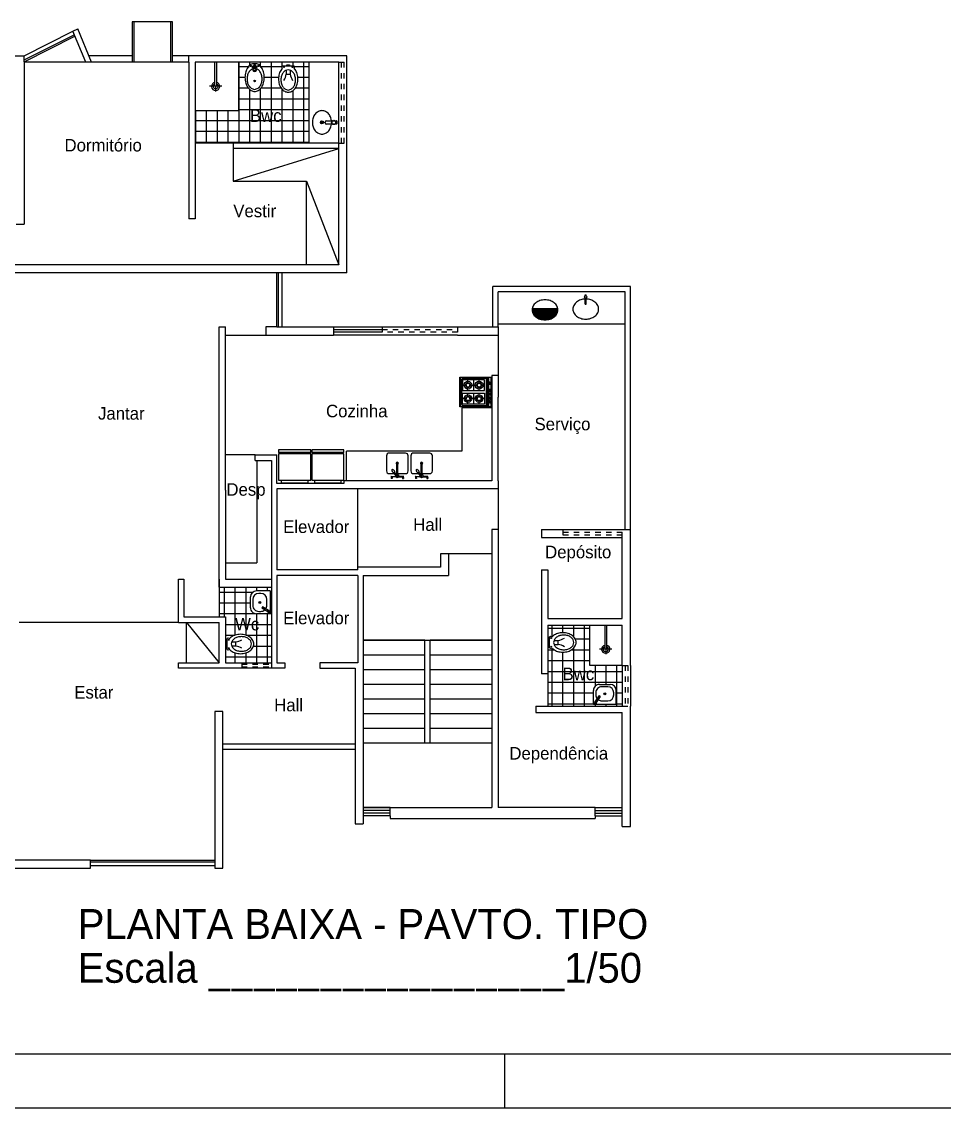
# Model space of a CAD drawing. Header units: millimetres. Extents: x 261 to 1016, y 850 to 1468.
# Drawn here: x 272.38 to 289.46, y 864.31 to 884.43 of the extents above; entities that cross this region are included whole.
import ezdxf

# ---------------------------------------------------------------- set-up
doc = ezdxf.new("R2010")
doc.units = ezdxf.units.MM
doc.linetypes.add('HIDDEN', pattern=[0.375, 0.25, -0.125])
for name, color, linetype in [('Alvenaria', 7, 'Continuous'), ('Esquadrias', 5, 'Continuous'), ('Paredebaix', 4, 'Continuous'), ('Piso', 1, 'Continuous'), ('Projeção', 8, 'HIDDEN'), ('Texto', 2, 'Continuous')]:
    doc.layers.add(name, color=color, linetype=linetype)
doc.styles.add('sandra', font='stylu.ttf', dxfattribs={"height": 0.1})
pattern_1 = [(0, (0, 0), (0, 0.2), []), (90, (0, 0), (-0.2, 1e-17), [])]

# ---------------------------------------------------------------- blocks, each defined once
blk = doc.blocks.new('cuba2')
for p, q in [((0, 0), (0, -0.257)), ((0, 0), (0.421, 0)), ((0.421, 0), (0.421, -0.257)), ((0.044, -0.176), (0.044, -0.214)), ((0.267, -0.065), (0.156, -0.065)), ((0.363, -0.032), (0.294, -0.143)), ((0.294, -0.143), (0.319, -0.158)), ((0.295, -0.141), (0.32, -0.157)), ((0.31, -0.117), (0.335, -0.133)), ((0.311, -0.115), (0.336, -0.131)), ((0.388, -0.048), (0.319, -0.158)), ((0.379, -0.214), (0.379, -0.176)), ((0.31, -0.368), (0.111, -0.368)), ((0.156, -0.325), (0.267, -0.325))]:
    blk.add_line(p, q)
for centre, radius in [((0.211, -0.195), 0.0179), ((0.211, -0.195), 0.0116), ((0.384, -0.028), 0.0103), ((0.384, -0.028), 0.00908)]:
    blk.add_circle(centre, radius)
for centre, radius, start, end in [((0.156, -0.176), 0.111, 90, 180), ((0.267, -0.176), 0.111, 55.504, 90), ((0.267, -0.176), 0.111, 0, 39.9361), ((0.384, -0.028), 0.0212, 160.1595, 199.8405), ((0.37, -0.007), 0.0147, 244.7598, 281.996), ((0.37, -0.048), 0.0147, 78.004, 115.2402), ((0.384, -0.028), 0.0212, 100.1595, 139.8405), ((0.359, -0.026), 0.0147, 18.004, 55.2402), ((0.359, -0.029), 0.0147, 304.7598, 341.996), ((0.384, -0.028), 0.0212, 220.1595, 259.8405), ((0.384, -0.028), 0.0171, 140.4376, 159.5624), ((0.384, -0.028), 0.0171, 200.4376, 219.5624), ((0.395, -0.006), 0.0147, 184.7598, 221.996), ((0.395, -0.05), 0.0147, 138.004, 175.2402), ((0.384, -0.028), 0.0171, 80.4376, 99.5624), ((0.384, -0.028), 0.0171, 260.4376, 279.5624), ((0.373, -0.006), 0.0147, 318.004, 355.2402), ((0.373, -0.05), 0.0147, 4.7598, 41.996), ((0.384, -0.028), 0.0212, 40.1595, 79.8405), ((0.384, -0.028), 0.0212, 280.1595, 319.8405), ((0.408, -0.026), 0.0147, 124.7598, 161.996), ((0.397, -0.007), 0.0147, 258.004, 295.2402), ((0.397, -0.048), 0.0147, 64.7598, 101.996), ((0.408, -0.029), 0.0147, 198.004, 235.2402), ((0.384, -0.028), 0.0171, 20.4376, 39.5624), ((0.384, -0.028), 0.0171, 320.4376, 339.5624), ((0.384, -0.028), 0.0212, 340.1595, 19.8405), ((0.111, -0.257), 0.111, 180, 270), ((0.156, -0.214), 0.111, 180, 270), ((0.267, -0.214), 0.111, 270, 0), ((0.31, -0.257), 0.111, 270, 0)]:
    blk.add_arc(centre, radius, start, end)
blk = doc.blocks.new('Chuv')
at = {"ltscale": 0.05}
for p, q in [((-0.11, 0.446), (0.116, 0.446)), ((-0.011, 0), (-0.011, 0.446)), ((0.003, 0.446), (0.003, 0.541)), ((0.016, 0.446), (0.016, 0))]:
    blk.add_line(p, q, dxfattribs=at)
for radius, start, end in [(0.076, 279.9358, 260.0642), (0.0459, 286.6015, 253.3985)]:
    blk.add_arc((0.003, 0.446), radius, start, end, dxfattribs=at)
blk = doc.blocks.new('twinsystem320pl')
for p, q in [((8.592, 7.314), (8.592, 6.823)), ((9.188, 7.314), (8.592, 7.314)), ((9.138, 7.364), (8.642, 7.364)), ((8.642, 7.364), (8.642, 7.314)), ((9.138, 7.314), (9.138, 7.364)), ((9.188, 6.823), (9.188, 7.314)), ((8.592, 6.823), (9.188, 6.823)), ((8.592, 6.803), (9.188, 6.803)), ((8.592, 6.803), (8.592, 6.753)), ((8.592, 6.753), (9.188, 6.753)), ((8.642, 6.823), (8.642, 6.803)), ((9.138, 6.803), (9.138, 6.823)), ((9.188, 6.753), (9.188, 6.803))]:
    blk.add_line(p, q)
blk = doc.blocks.new('FOGÃO4')
for p, q in [((0, 0), (0, 0.581)), ((0, 0.581), (0.55, 0.581)), ((0, 0.567), (0.55, 0.567)), ((0.02, 0.107), (0.02, 0.527)), ((0.04, 0.547), (0.51, 0.547)), ((0.05, 0.123), (0.05, 0.53)), ((0.05, 0.53), (0.25, 0.53)), ((0.05, 0.431), (0.127, 0.431)), ((0.15, 0.454), (0.15, 0.53)), ((0.15, 0.326), (0.15, 0.409)), ((0.172, 0.431), (0.25, 0.431)), ((0.25, 0.53), (0.25, 0.123)), ((0.3, 0.53), (0.3, 0.123)), ((0.5, 0.53), (0.3, 0.53)), ((0.3, 0.431), (0.378, 0.431)), ((0.4, 0.53), (0.4, 0.454)), ((0.4, 0.409), (0.4, 0.326)), ((0.423, 0.431), (0.5, 0.431)), ((0.5, 0.123), (0.5, 0.53)), ((0.53, 0.527), (0.53, 0.107)), ((0.55, 0.581), (0.55, 0)), ((0.25, 0.326), (0.05, 0.326)), ((0.05, 0.225), (0.127, 0.225)), ((0.15, 0.247), (0.15, 0.326)), ((0.15, 0.123), (0.15, 0.202)), ((0.172, 0.225), (0.25, 0.225)), ((0.5, 0.326), (0.3, 0.326)), ((0.3, 0.225), (0.378, 0.225)), ((0.4, 0.326), (0.4, 0.247)), ((0.4, 0.202), (0.4, 0.123)), ((0.423, 0.225), (0.5, 0.225)), ((0, 0.067), (0.55, 0.067)), ((0, 0.047), (0.55, 0.047)), ((0.04, 0.087), (0.51, 0.087)), ((0.25, 0.123), (0.05, 0.123)), ((0.073, 0.028), (0.073, 0.022)), ((0.11, 0.029), (0.11, 0.022)), ((0.143, 0.028), (0.143, 0.022)), ((0.18, 0.029), (0.18, 0.022)), ((0.218, 0.028), (0.218, 0.022)), ((0.255, 0.029), (0.255, 0.022)), ((0.288, 0.028), (0.288, 0.022)), ((0.3, 0.123), (0.5, 0.123)), ((0.325, 0.029), (0.325, 0.022)), ((0.419, 0.028), (0.419, 0.022)), ((0.456, 0.029), (0.456, 0.022)), ((0, 0), (0.55, 0))]:
    blk.add_line(p, q)
for centre, radius in [((0.15, 0.432), 0.0696), ((0.15, 0.431), 0.0459), ((0.15, 0.431), 0.0359), ((0.4, 0.432), 0.0716), ((0.4, 0.431), 0.0459), ((0.4, 0.431), 0.0359), ((0.15, 0.226), 0.0695), ((0.15, 0.225), 0.0459), ((0.15, 0.225), 0.0359), ((0.4, 0.225), 0.0734), ((0.4, 0.225), 0.0459), ((0.4, 0.225), 0.0359)]:
    blk.add_circle(centre, radius)
for centre, start, end in [((0.04, 0.527), 90, 180), ((0.51, 0.527), 0, 90), ((0.04, 0.107), 180, 270), ((0.51, 0.107), 270, 0)]:
    blk.add_arc(centre, 0.02, start, end)
for centre in [(0.092, 0.028), (0.162, 0.028), (0.236, 0.028), (0.306, 0.028), (0.437, 0.028)]:
    blk.add_ellipse(centre, major_axis=(0.0185, 0.0004), ratio=0.532709, start_param=6.247921, end_param=9.427873)
for centre in [(0.092, 0.022), (0.162, 0.022), (0.236, 0.022), (0.306, 0.022), (0.437, 0.022)]:
    blk.add_ellipse(centre, major_axis=(0.0185, 0.0004), ratio=0.532709)
blk = doc.blocks.new('Cubacoz')
for p, q in [((-0.433, -0.002), (-0.432, 0.002)), ((-0.415, 0.002), (-0.432, 0.002)), ((-0.414, -0.002), (-0.415, 0.002)), ((-0.223, -0.002), (-0.222, 0.002)), ((-0.222, 0.002), (-0.205, 0.002)), ((-0.204, -0.002), (-0.205, 0.002)), ((0.017, -0.002), (0.018, 0.002)), ((0.035, 0.002), (0.018, 0.002)), ((0.036, -0.002), (0.035, 0.002)), ((0.227, -0.002), (0.228, 0.002)), ((0.228, 0.002), (0.245, 0.002)), ((0.246, -0.002), (0.245, 0.002)), ((-0.518, -0.138), (-0.518, -0.419)), ((-0.328, -0.089), (-0.469, -0.089)), ((-0.414, -0.002), (-0.433, -0.002)), ((-0.432, -0.007), (-0.433, -0.002)), ((-0.43, -0.032), (-0.433, -0.032)), ((-0.433, -0.038), (-0.348, -0.043)), ((-0.415, -0.007), (-0.432, -0.007)), ((-0.431, -0.019), (-0.431, -0.007)), ((-0.416, -0.019), (-0.431, -0.019)), ((-0.429, -0.024), (-0.429, -0.019)), ((-0.419, -0.032), (-0.346, -0.032)), ((-0.418, -0.024), (-0.418, -0.019)), ((-0.346, -0.032), (-0.417, -0.032)), ((-0.416, -0.019), (-0.416, -0.007)), ((-0.415, -0.007), (-0.414, -0.002)), ((-0.331, -0.043), (-0.305, -0.043)), ((-0.328, -0.072), (-0.328, -0.258)), ((-0.318, -0.032), (-0.318, -0.056)), ((-0.308, -0.043), (-0.308, -0.044)), ((-0.308, -0.044), (-0.308, -0.044)), ((-0.308, -0.072), (-0.308, -0.258)), ((-0.288, -0.089), (-0.308, -0.089)), ((-0.303, -0.069), (-0.274, -0.108)), ((-0.292, -0.057), (-0.261, -0.098)), ((-0.291, -0.032), (-0.219, -0.032)), ((-0.204, -0.038), (-0.288, -0.043)), ((-0.261, -0.098), (-0.274, -0.108)), ((-0.274, -0.108), (-0.273, -0.126)), ((-0.244, -0.104), (-0.273, -0.126)), ((-0.168, -0.089), (-0.268, -0.089)), ((-0.261, -0.098), (-0.244, -0.104)), ((-0.215, -0.16), (-0.228, -0.17)), ((-0.223, -0.002), (-0.204, -0.002)), ((-0.222, -0.007), (-0.223, -0.002)), ((-0.222, -0.007), (-0.205, -0.007)), ((-0.22, -0.019), (-0.22, -0.007)), ((-0.22, -0.019), (-0.206, -0.019)), ((-0.219, -0.024), (-0.219, -0.019)), ((-0.208, -0.024), (-0.208, -0.019)), ((-0.207, -0.032), (-0.204, -0.032)), ((-0.206, -0.019), (-0.206, -0.007)), ((-0.205, -0.007), (-0.204, -0.002)), ((-0.118, -0.419), (-0.118, -0.138)), ((-0.068, -0.138), (-0.068, -0.419)), ((0.122, -0.089), (-0.019, -0.089)), ((0.036, -0.002), (0.017, -0.002)), ((0.018, -0.007), (0.017, -0.002)), ((0.02, -0.032), (0.017, -0.032)), ((0.017, -0.038), (0.102, -0.043)), ((0.035, -0.007), (0.018, -0.007)), ((0.019, -0.019), (0.019, -0.007)), ((0.034, -0.019), (0.019, -0.019)), ((0.021, -0.024), (0.021, -0.019)), ((0.031, -0.032), (0.104, -0.032)), ((0.032, -0.024), (0.032, -0.019)), ((0.104, -0.032), (0.033, -0.032)), ((0.034, -0.019), (0.034, -0.007)), ((0.035, -0.007), (0.036, -0.002)), ((0.119, -0.043), (0.145, -0.043)), ((0.122, -0.072), (0.122, -0.258)), ((0.132, -0.032), (0.132, -0.056)), ((0.142, -0.043), (0.142, -0.044)), ((0.142, -0.044), (0.142, -0.044)), ((0.142, -0.072), (0.142, -0.258)), ((0.162, -0.089), (0.142, -0.089)), ((0.147, -0.069), (0.176, -0.108)), ((0.158, -0.057), (0.189, -0.098)), ((0.159, -0.032), (0.231, -0.032)), ((0.246, -0.038), (0.162, -0.043)), ((0.189, -0.098), (0.176, -0.108)), ((0.176, -0.108), (0.177, -0.126)), ((0.206, -0.104), (0.177, -0.126)), ((0.282, -0.089), (0.182, -0.089)), ((0.189, -0.098), (0.206, -0.104)), ((0.235, -0.16), (0.222, -0.17)), ((0.227, -0.002), (0.246, -0.002)), ((0.228, -0.007), (0.227, -0.002)), ((0.228, -0.007), (0.245, -0.007)), ((0.23, -0.019), (0.23, -0.007)), ((0.23, -0.019), (0.244, -0.019)), ((0.231, -0.024), (0.231, -0.019)), ((0.242, -0.024), (0.242, -0.019)), ((0.243, -0.032), (0.246, -0.032)), ((0.244, -0.019), (0.244, -0.007)), ((0.245, -0.007), (0.246, -0.002)), ((0.332, -0.419), (0.332, -0.138)), ((-0.469, -0.469), (-0.168, -0.469)), ((-0.019, -0.469), (0.282, -0.469))]:
    blk.add_line(p, q)
for centre, radius in [((-0.318, -0.043), 0.03), ((-0.318, -0.043), 0.01), ((0.132, -0.043), 0.03), ((0.132, -0.043), 0.01)]:
    blk.add_circle(centre, radius)
for centre, radius, start, end in [((-0.469, -0.138), 0.0495, 90, 180), ((-0.433, -0.035), 0.00311, 90, 270), ((-0.429, -0.028), 0.00364, 256.098, 80.406), ((-0.418, -0.028), 0.00364, 99.594, 283.902), ((-0.167, -0.062), 0.124, 211.0354, 240.5209), ((-0.316, -0.177), 0.103, 9.6471, 45.43), ((-0.219, -0.028), 0.00364, 256.098, 80.406), ((-0.207, -0.028), 0.00364, 99.594, 283.902), ((-0.204, -0.035), 0.00311, 270, 90), ((-0.168, -0.138), 0.0495, 0, 90), ((-0.019, -0.138), 0.0495, 90, 180), ((0.017, -0.035), 0.00311, 90, 270), ((0.021, -0.028), 0.00364, 256.098, 80.406), ((0.032, -0.028), 0.00364, 99.594, 283.902), ((0.283, -0.062), 0.124, 211.0354, 240.5209), ((0.134, -0.177), 0.103, 9.6471, 45.43), ((0.231, -0.028), 0.00364, 256.098, 80.406), ((0.243, -0.028), 0.00364, 99.594, 283.902), ((0.246, -0.035), 0.00311, 270, 90), ((0.282, -0.138), 0.0495, 0, 90), ((-0.318, -0.28), 0.0206, 117.208, 62.792), ((-0.318, -0.28), 0.015, 113.6536, 66.3464), ((-0.318, -0.258), 0.01, 180, 0), ((0.132, -0.28), 0.0206, 117.208, 62.792), ((0.132, -0.28), 0.015, 113.6536, 66.3464), ((0.132, -0.258), 0.01, 180, 0), ((-0.469, -0.419), 0.0495, 180, 270), ((-0.168, -0.419), 0.0495, 270, 0), ((-0.019, -0.419), 0.0495, 180, 270), ((0.282, -0.419), 0.0495, 270, 0)]:
    blk.add_arc(centre, radius, start, end)
blk = doc.blocks.new('Bide1')
for points in [[(0.046, 0.046), (0.049, 0.046)], [(0.046, -0.046), (0.046, 0.046)], [(0.049, 0.046), (0.074, 0.037)], [(0.049, -0.046), (0.049, 0.046)], [(0.074, 0.037), (0.049, 0.037)], [(0.074, -0.037), (0.074, 0.037)], [(0.046, -0.046), (0.049, -0.046)], [(0.074, -0.037), (0.049, -0.037)], [(0.049, -0.046), (0.074, -0.037)]]:
    blk.add_lwpolyline(points)
for points in [[(0.512, 0.001, 0.136045), (0.494, 0.065, 0.10695), (0.436, 0.127, 0.081555), (0.355, 0.165, 0.069677), (0.252, 0.179, 0.069677), (0.149, 0.164, 0.081555), (0.069, 0.126, 0.002184), (0.068, 0.125, 0.136045)], [(0.07, -0.127, 0.000599), (0.07, -0.127, 0.081555), (0.151, -0.165, 0.069677), (0.253, -0.179, 0.069677), (0.356, -0.164, 0.081555), (0.436, -0.126, 0.10695), (0.494, -0.064, 0.136045), (0.512, 0.001, 0.136045)]]:
    blk.add_lwpolyline(points, format="xyb")
blk.add_lwpolyline([(0.087, -0.001), (0.101, -0.052, 0.10655), (0.144, -0.1, 0.083882), (0.204, -0.13, 0.072777), (0.281, -0.141, 0.072777), (0.357, -0.13, 0.083882), (0.417, -0.1, 0.10655), (0.46, -0.052), (0.474, -0.001), (0.46, 0.049, 0.10655), (0.417, 0.097, 0.083882), (0.357, 0.127, 0.072777), (0.281, 0.138, 0.072777), (0.204, 0.127, 0.083882), (0.144, 0.097, 0.10655), (0.101, 0.049)], format="xyb", close=True)
for centre, radius in [((0.027, 0), 0.0138), ((0.039, 0.076), 0.0138), ((0.076, -0.001), 0.0141), ((0.317, 0), 0.0138), ((0.039, -0.076), 0.0138)]:
    blk.add_circle(centre, radius)
for centre, radius, start, end in [((0.301, 0), 0.301, 164.9815, 195.0185), ((0.039, 0.07), 0.03, 99.6043, 164.9815), ((0.026, 0.147), 0.0479, 279.6043, 333.5295), ((0.056, 0), 0.00685, 185.49, 174.51), ((0.105, -0.001), 0.0215, 233.7629, 126.2371), ((0.105, -0.001), 0.0355, 256.8548, 103.1452), ((0.039, -0.07), 0.03, 195.0185, 260.3957), ((0.026, -0.147), 0.0479, 25.1297, 80.3957)]:
    blk.add_arc(centre, radius, start, end)
blk = doc.blocks.new('Cuba')
for p, q in [((-0.034, -0.194), (-0.034, -0.083)), ((-0.008, -0.057), (0.004, -0.057)), ((0.03, -0.083), (0.03, -0.194)), ((-0.034, -0.268), (-0.034, -0.244)), ((0.026, -0.273), (-0.029, -0.273)), ((0.03, -0.244), (0.03, -0.268))]:
    blk.add_line(p, q)
for points in [[(0, 0.178, 0.081879), (-0.085, 0.164, 0.089991), (-0.154, 0.126, 0.104481), (-0.201, 0.066, 0.117689), (-0.217, 0, 0.117689), (-0.201, -0.066, 0.104481), (-0.154, -0.126, 0.089991), (-0.085, -0.164, 0.049962), (-0.034, -0.176, 0.081879)], [(0.03, -0.176, 0.053364), (0.085, -0.164, 0.089991), (0.154, -0.126, 0.104481), (0.201, -0.066, 0.117689), (0.217, 0, 0.117689), (0.201, 0.066, 0.104481), (0.154, 0.126, 0.089991), (0.085, 0.164, 0.081879), (0, 0.178, 0.081879)]]:
    blk.add_lwpolyline(points, format="xyb")
for centre, radius in [((0, 0), 0.0271), ((0, 0), 0.0171), ((-0.002, -0.219), 0.0405), ((-0.002, -0.219), 0.032)]:
    blk.add_circle(centre, radius)
for centre, radius, start, end in [((-0.008, -0.083), 0.0257, 90, 180), ((0.004, -0.083), 0.0257, 0, 90), ((-0.029, -0.268), 0.00428, 180, 270), ((0.026, -0.268), 0.00428, 270, 360)]:
    blk.add_arc(centre, radius, start, end)

msp = doc.modelspace()

# ---------------------------------------------------------------- hatches: boundary and pattern name
at = {"layer": 'Piso'}
h = msp.add_hatch(dxfattribs=at)
h.set_pattern_fill('_USER,_O', color=256, scale=0.2, double=1, pattern_type=0)
h.set_pattern_definition(pattern_1)
h.paths.add_polyline_path([(277.7, 883.677), (276.39, 883.677), (276.39, 882.777), (275.59, 882.777), (275.59, 882.177), (276.29, 882.177), (277.7, 882.177)])
h.paths.add_polyline_path([(277.312, 883.122, -0.129052), (277.246, 883.139, -0.106347), (277.184, 883.194, -0.084756), (277.146, 883.27, -0.073988), (277.132, 883.367, -0.073988), (277.146, 883.464, -0.084756), (277.184, 883.54, -0.035259), (277.202, 883.561, 0.085706), (277.2, 883.596, -0.167003), (277.21, 883.612), (277.287, 883.612), (277.287, 883.624), (277.285, 883.624), (277.285, 883.626), (277.312, 883.626), (277.338, 883.626), (277.338, 883.624), (277.336, 883.624), (277.336, 883.612), (277.413, 883.612, -0.167003), (277.423, 883.596, 0.085706), (277.421, 883.561, -0.035259), (277.439, 883.54, -0.084756), (277.477, 883.464, -0.073988), (277.492, 883.367, -0.073988), (277.477, 883.27, -0.084756), (277.439, 883.194, -0.106347), (277.377, 883.139, -0.129052)], flags=16)
h.paths.add_polyline_path([(277.361, 883.176), (277.312, 883.163), (277.262, 883.176, -0.106525), (277.216, 883.218, -0.083995), (277.187, 883.277, -0.072933), (277.176, 883.351, -0.072933), (277.187, 883.425, -0.083995), (277.216, 883.484, -0.106525), (277.262, 883.525), (277.312, 883.538), (277.361, 883.525, -0.106525), (277.408, 883.484, -0.083995), (277.437, 883.425, -0.072933), (277.448, 883.351, -0.072933), (277.437, 883.277, -0.083995), (277.408, 883.218, -0.106525)], flags=0)
h.paths.add_polyline_path([(277.382, 883.586, -1), (277.398, 883.586, -1)], flags=0)
h.paths.add_polyline_path([(276.815, 883.579, -0.239734), (276.789, 883.614, 0.29326), (276.768, 883.638, 0.131817), (276.612, 883.638, 0.29326), (276.59, 883.614, -0.245929), (276.563, 883.578, 0.000599), (276.563, 883.578, 0.081555), (276.525, 883.497, 0.069677), (276.511, 883.394, 0.069677), (276.526, 883.292, 0.081555), (276.564, 883.212, 0.10695), (276.626, 883.154, 0.136045), (276.691, 883.136, 0.136045), (276.755, 883.154, 0.10695), (276.817, 883.212, 0.081555), (276.854, 883.293, 0.069677), (276.868, 883.396, 0.069677), (276.854, 883.499, 0.081555)], flags=16)
h.paths.add_polyline_path([(277.225, 883.586, -1), (277.241, 883.586, -1)], flags=0)
h.paths.add_polyline_path([(276.787, 883.231, -0.10655), (276.739, 883.188), (276.688, 883.174), (276.637, 883.188, -0.10655), (276.59, 883.231, -0.083882), (276.56, 883.291, -0.072777), (276.549, 883.367, -0.072777), (276.56, 883.444, -0.083882), (276.59, 883.504, -0.10655), (276.637, 883.547), (276.682, 883.559, -0.336843), (276.674, 883.574), (276.653, 883.574), (276.643, 883.599), (276.643, 883.602), (276.736, 883.602), (276.736, 883.599), (276.727, 883.574), (276.702, 883.574, -0.336843), (276.694, 883.559), (276.739, 883.547, -0.10655), (276.787, 883.504, -0.083882), (276.817, 883.444, -0.072777), (276.828, 883.367, -0.072777), (276.817, 883.291, -0.083882)], flags=0)
h.paths.add_polyline_path([(276.676, 883.331, -1), (276.703, 883.331, -1)], flags=0)
h.paths.add_polyline_path([(276.752, 883.609, -1), (276.779, 883.609, -1)], flags=0)
h.paths.add_polyline_path([(276.691, 883.599), (276.689, 883.599, 20.856773)], flags=0)
h.paths.add_polyline_path([(276.676, 883.621, -1), (276.704, 883.621, -1)], flags=0)
h.paths.add_polyline_path([(276.6, 883.609, -1), (276.627, 883.609, -1)], flags=0)
h.paths.add_polyline_path([(276.543, 882.509), (277.294, 882.509), (277.294, 882.86), (276.543, 882.86)], flags=24)
h = msp.add_hatch(dxfattribs=at)
h.set_pattern_fill('_USER,_O', color=256, scale=0.2, double=1, pattern_type=0)
h.set_pattern_definition([(0, (-69.06957, 57.46856), (0, 0.2), []), (90, (-69.06957, 57.46856), (-0.2, 1e-17), [])])
h.paths.add_polyline_path([(277, 873.957), (276.03, 873.957), (276.03, 873.407), (276.15, 873.407), (276.15, 872.557), (276.45, 872.557), (277, 872.557)])
h.paths.add_polyline_path([(276.724, 873.467, -0.414214), (276.612, 873.578), (276.612, 873.777, -0.414214), (276.724, 873.888), (276.98, 873.888), (276.98, 873.467)], flags=16)
h.paths.add_polyline_path([(276.945, 873.484, 0.069298), (276.947, 873.488, -0.083642), (276.942, 873.491, 0.069298), (276.939, 873.488, -0.164614), (276.932, 873.5), (276.875, 873.535, -0.176039), (276.804, 873.509), (276.767, 873.509, -0.414214), (276.655, 873.621), (276.655, 873.732, -0.414214), (276.767, 873.844), (276.804, 873.844, -0.414214), (276.915, 873.732), (276.915, 873.621, -0.151664), (276.896, 873.558), (276.948, 873.525, -0.145264), (276.96, 873.524, 0.069298), (276.959, 873.52, -0.083642), (276.964, 873.517, 0.069298), (276.966, 873.52, -0.174892), (276.974, 873.508, 0.069298), (276.97, 873.507, -0.083642), (276.97, 873.501, 0.069298), (276.974, 873.501, -0.174892), (276.966, 873.488, 0.069298), (276.964, 873.491, -0.083642), (276.959, 873.488, 0.069298), (276.96, 873.484, -0.174892)], flags=0)
h.paths.add_polyline_path([(276.942, 873.504, -1), (276.963, 873.504, -1)], flags=0)
h.paths.add_polyline_path([(276.656, 872.973, -0.129052), (276.673, 872.907, -0.129052), (276.656, 872.841, -0.106347), (276.601, 872.779, -0.084756), (276.525, 872.741, -0.073988), (276.428, 872.727, -0.073988), (276.331, 872.741, -0.084756), (276.255, 872.779, -0.035259), (276.234, 872.797, 0.085706), (276.199, 872.796, -0.167003), (276.183, 872.805), (276.183, 872.882), (276.171, 872.882), (276.171, 872.88), (276.169, 872.88), (276.169, 872.907), (276.169, 872.934), (276.171, 872.934), (276.171, 872.932), (276.183, 872.932), (276.183, 873.009, -0.167003), (276.199, 873.018, 0.085706), (276.234, 873.016, -0.035259), (276.255, 873.034, -0.084756), (276.331, 873.072, -0.073988), (276.428, 873.087, -0.073988), (276.525, 873.072, -0.084756), (276.601, 873.034, -0.106347)], flags=16)
h.paths.add_polyline_path([(276.619, 872.957), (276.632, 872.907), (276.619, 872.858, -0.106525), (276.577, 872.811, -0.083995), (276.518, 872.782, -0.072933), (276.444, 872.771, -0.072933), (276.37, 872.782, -0.083995), (276.312, 872.811, -0.106525), (276.27, 872.858), (276.257, 872.907), (276.27, 872.957, -0.106525), (276.312, 873.003, -0.083995), (276.37, 873.032, -0.072933), (276.444, 873.043, -0.072933), (276.518, 873.032, -0.083995), (276.577, 873.003, -0.106525)], flags=0)
h.paths.add_polyline_path([(276.201, 872.985, -1), (276.217, 872.985, -1)], flags=0)
h.paths.add_polyline_path([(276.217, 872.828, -1), (276.201, 872.828, -1)], flags=0)
h.paths.add_polyline_path([(276.267, 873.093), (276.849, 873.093), (276.849, 873.45), (276.267, 873.45)], flags=24)
h = msp.add_hatch(dxfattribs=at)
h.set_pattern_fill('_USER,_O', color=256, scale=0.2, double=1, pattern_type=0)
h.set_pattern_definition(pattern_1)
h.paths.add_polyline_path([(282.9, 872.507), (282.9, 873.257), (282.12, 873.257), (282.12, 872.357), (282.12, 871.757), (283.5, 871.757), (283.5, 872.507)])
h.paths.add_polyline_path([(283.077, 872.157), (283.275, 872.157, -0.414214), (283.387, 872.046), (283.387, 871.789), (282.966, 871.789), (282.966, 872.046, -0.414214)], flags=16)
h.paths.add_polyline_path([(283.12, 872.114), (283.231, 872.114, -0.414214), (283.343, 872.003), (283.343, 871.966, -0.414214), (283.231, 871.854), (283.12, 871.854, -0.151664), (283.057, 871.874), (283.024, 871.822, -0.145264), (283.023, 871.81, 0.069298), (283.019, 871.811, -0.083642), (283.016, 871.806, 0.069298), (283.019, 871.803, -0.174892), (283.007, 871.796, 0.069298), (283.006, 871.8, -0.083642), (283, 871.8, 0.069298), (282.999, 871.796, -0.174892), (282.987, 871.803, 0.069298), (282.99, 871.806, -0.083642), (282.987, 871.811, 0.069298), (282.983, 871.81, -0.174892), (282.983, 871.824, 0.069298), (282.987, 871.823, -0.083642), (282.99, 871.828, 0.069298), (282.987, 871.831, -0.164614), (282.999, 871.838), (283.034, 871.894, -0.176039), (283.008, 871.966), (283.008, 872.003, -0.414214)], flags=0)
h.paths.add_polyline_path([(282.495, 872.77, -0.073988), (282.399, 872.756, -0.073988), (282.302, 872.77, -0.084756), (282.225, 872.808, -0.035259), (282.205, 872.826, 0.085706), (282.17, 872.825, -0.167003), (282.154, 872.834), (282.154, 872.911), (282.142, 872.911), (282.142, 872.909), (282.14, 872.909), (282.14, 872.936), (282.14, 872.963), (282.142, 872.963), (282.142, 872.96), (282.154, 872.96), (282.154, 873.038, -0.167003), (282.17, 873.047, 0.085706), (282.205, 873.045, -0.035259), (282.225, 873.063, -0.084756), (282.302, 873.101, -0.073988), (282.399, 873.116, -0.073988), (282.495, 873.101, -0.084756), (282.572, 873.063, -0.106347), (282.626, 873.002, -0.129052), (282.644, 872.936, -0.129052), (282.626, 872.87, -0.106347), (282.572, 872.808, -0.084756)], flags=16)
h.paths.add_polyline_path([(282.548, 872.84, -0.083995), (282.489, 872.811, -0.072933), (282.415, 872.8, -0.072933), (282.341, 872.811, -0.083995), (282.282, 872.84, -0.106525), (282.241, 872.887), (282.227, 872.936), (282.241, 872.986, -0.106525), (282.282, 873.032, -0.083995), (282.341, 873.061, -0.072933), (282.415, 873.072, -0.072933), (282.489, 873.061, -0.083995), (282.548, 873.032, -0.106525), (282.589, 872.986), (282.603, 872.936), (282.589, 872.887, -0.106525)], flags=0)
h.paths.add_polyline_path([(283.194, 871.984, -1), (283.158, 871.984, -1)], flags=0)
h.paths.add_polyline_path([(283.188, 871.984, -1), (283.165, 871.984, -1)], flags=0)
h.paths.add_polyline_path([(283.019, 871.823, 0.083642), (283.016, 871.828, 0.094024), (283.014, 871.823, 0.094024)], flags=0)
h.paths.add_polyline_path([(283, 871.834, -0.083642), (283.006, 871.834, -0.094024), (283.003, 871.829, -0.094024)], flags=0)
h.paths.add_polyline_path([(283.013, 871.817, -1), (282.993, 871.817, -1)], flags=0)
h.paths.add_polyline_path([(282.171, 872.857, -1), (282.188, 872.857, -1)], flags=0)
h.paths.add_polyline_path([(282.171, 873.014, -1), (282.188, 873.014, -1)], flags=0)
h.paths.add_polyline_path([(282.335, 872.173), (283.086, 872.173), (283.086, 872.524), (282.335, 872.524)], flags=24)

# ---------------------------------------------------------------- linework, layer by layer
at = {"layer": 'Alvenaria'}
for p, q in [((275.17, 884.427), (274.42, 884.427)), ((274.42, 884.427), (274.42, 883.677)), ((274.45, 884.427), (274.45, 883.677)), ((275.14, 883.677), (275.14, 884.427)), ((275.17, 883.677), (275.17, 884.427)), ((271.22, 883.797), (272.42, 883.797)), ((272.42, 883.685), (272.42, 883.797)), ((272.42, 883.685), (272.42, 880.677)), ((274.42, 883.797), (273.62, 883.797)), ((274.42, 883.677), (273.67, 883.677)), ((275.17, 883.677), (274.42, 883.677)), ((278.4, 883.797), (275.17, 883.797)), ((275.47, 883.677), (275.17, 883.677)), ((275.47, 883.677), (275.47, 883.797)), ((275.47, 883.677), (275.47, 880.777)), ((278.25, 883.677), (275.59, 883.677)), ((275.59, 883.677), (275.59, 880.777)), ((278.25, 882.177), (278.25, 883.677)), ((278.4, 883.677), (278.4, 883.797)), ((278.4, 882.177), (278.4, 883.677)), ((278.25, 882.177), (276.29, 882.177)), ((276.29, 882.177), (276.29, 882.077)), ((278.25, 882.077), (276.29, 882.077)), ((278.25, 879.927), (278.25, 882.177)), ((278.4, 879.927), (278.4, 882.177)), ((272.27, 880.677), (272.42, 880.677)), ((275.59, 880.777), (275.47, 880.777)), ((278.25, 879.927), (271.32, 879.927)), ((278.4, 879.777), (278.4, 879.927)), ((278.4, 879.777), (271.32, 879.777)), ((276.03, 878.777), (276.15, 878.777)), ((276.03, 875.877), (276.03, 878.777)), ((276.15, 875.757), (276.15, 878.777)), ((276.9, 878.777), (276.9, 878.627)), ((277.1, 878.777), (276.9, 878.777)), ((277.1, 878.777), (278.15, 878.777)), ((278.15, 878.777), (278.15, 878.627)), ((279.05, 878.777), (280.45, 878.777)), ((280.45, 878.777), (281.2, 878.777)), ((281.2, 878.777), (281.2, 878.627)), ((276.9, 878.627), (278.15, 878.627)), ((280.45, 878.627), (279.05, 878.627)), ((280.45, 878.627), (281.2, 878.627)), ((281.2, 877.877), (281.08, 877.877)), ((281.08, 877.877), (281.08, 875.927)), ((281.2, 877.877), (281.2, 877.477)), ((281.2, 875.927), (281.2, 877.477)), ((280.53, 877.277), (280.53, 876.477)), ((281.08, 877.277), (280.53, 877.277)), ((280.53, 876.477), (278.392, 876.477)), ((278.392, 875.927), (278.392, 876.477)), ((276.7, 876.407), (277.1, 876.407)), ((276.7, 876.307), (276.7, 876.407)), ((276.7, 876.307), (277, 876.307)), ((277, 876.307), (277, 872.557)), ((277.1, 875.877), (277.1, 876.407)), ((276.03, 874.107), (276.03, 875.877)), ((278.342, 875.877), (277.1, 875.877)), ((281.08, 875.927), (278.342, 875.927)), ((278.342, 875.927), (278.342, 875.877)), ((281.2, 875.927), (281.2, 875.777)), ((276.15, 875.757), (276.15, 874.107)), ((277.1, 875.777), (277.1, 874.277)), ((278.342, 875.777), (277.1, 875.777)), ((281.2, 875.777), (278.342, 875.777)), ((278.6, 874.327), (278.6, 875.777)), ((281.2, 875.027), (281.08, 875.027)), ((281.08, 875.027), (281.08, 873.427)), ((281.2, 875.027), (281.2, 869.877)), ((282, 875.027), (282.4, 875.027)), ((282, 875.027), (282, 874.877)), ((282.4, 875.027), (283.5, 875.027)), ((283.5, 875.027), (283.65, 875.027)), ((282, 874.877), (282.4, 874.877)), ((282.4, 874.877), (283.5, 874.877)), ((283.5, 873.377), (283.5, 874.877)), ((280.28, 874.577), (280.13, 874.577)), ((280.13, 874.577), (280.13, 874.327)), ((280.28, 874.577), (280.28, 874.177)), ((276.03, 873.957), (276.03, 874.327)), ((278.6, 874.277), (277.1, 874.277)), ((280.13, 874.327), (278.6, 874.327)), ((278.6, 874.277), (278.6, 874.327)), ((282, 874.277), (282.12, 874.277)), ((282, 874.277), (282, 872.357)), ((282.12, 874.277), (282.12, 873.377)), ((275.28, 873.407), (275.28, 874.107)), ((275.28, 874.107), (275.38, 874.107)), ((275.38, 874.107), (275.38, 873.407)), ((276.03, 874.107), (276.03, 873.957)), ((276.15, 874.207), (276.15, 874.107)), ((276.15, 874.107), (277, 874.107)), ((278.6, 874.177), (277.1, 874.177)), ((277.1, 874.177), (277.1, 872.557)), ((278.6, 874.177), (278.6, 872.557)), ((278.7, 874.177), (280.28, 874.177)), ((278.7, 874.177), (278.7, 869.877)), ((276.03, 873.957), (277, 873.957)), ((275.28, 873.307), (275.28, 873.407)), ((275.38, 873.407), (276.03, 873.407)), ((276.03, 873.407), (276.15, 873.407)), ((276.15, 873.407), (276.15, 872.557)), ((281.08, 873.427), (281.08, 869.877)), ((275.28, 873.307), (276.03, 873.307)), ((276.03, 872.557), (276.03, 873.307)), ((282.12, 873.377), (283.5, 873.377)), ((282.12, 873.257), (283.5, 873.257)), ((282.12, 873.257), (282.12, 872.357)), ((283.5, 872.507), (283.5, 873.257)), ((279.84, 872.977), (278.7, 872.977)), ((278.7, 872.977), (279.84, 872.977)), ((279.84, 872.977), (279.94, 872.977)), ((279.84, 871.077), (279.84, 872.977)), ((281.08, 872.977), (279.94, 872.977)), ((279.94, 871.077), (279.94, 872.977)), ((279.94, 872.977), (281.08, 872.977)), ((276.03, 872.557), (276.03, 872.657)), ((278.7, 872.706), (279.84, 872.706)), ((279.94, 872.706), (281.08, 872.706)), ((275.28, 872.557), (276.03, 872.557)), ((275.28, 872.457), (275.28, 872.557)), ((276.03, 872.457), (275.28, 872.457)), ((277, 872.457), (276.03, 872.457)), ((276.15, 872.557), (276.45, 872.557)), ((276.45, 872.557), (277, 872.557)), ((277.25, 872.457), (277, 872.457)), ((277.1, 872.557), (277.25, 872.557)), ((277.25, 872.557), (277.25, 872.457)), ((278.6, 872.557), (277.9, 872.557)), ((277.9, 872.557), (277.9, 872.457)), ((277.9, 872.457), (278.55, 872.457)), ((278.55, 872.457), (278.55, 869.777)), ((278.7, 872.434), (279.84, 872.434)), ((279.94, 872.434), (281.08, 872.434)), ((283.5, 872.507), (283.5, 871.757)), ((283.65, 872.507), (283.65, 871.757)), ((282.12, 872.357), (282, 872.357)), ((278.7, 872.163), (279.84, 872.163)), ((279.94, 872.163), (281.08, 872.163)), ((278.7, 871.891), (279.84, 871.891)), ((279.94, 871.891), (281.08, 871.891)), ((275.95, 871.657), (275.95, 868.757)), ((276.1, 871.657), (275.95, 871.657)), ((276.1, 868.757), (276.1, 871.657)), ((278.7, 871.62), (279.84, 871.62)), ((279.94, 871.62), (281.08, 871.62)), ((281.9, 871.757), (283.5, 871.757)), ((281.9, 871.757), (281.9, 871.637)), ((281.9, 871.637), (283.5, 871.637)), ((283.5, 869.527), (283.5, 871.637)), ((283.65, 869.527), (283.65, 871.757)), ((278.7, 871.348), (279.84, 871.348)), ((279.94, 871.348), (281.08, 871.348)), ((278.7, 871.077), (279.84, 871.077)), ((279.84, 871.077), (279.94, 871.077)), ((279.94, 871.077), (281.08, 871.077)), ((278.7, 869.877), (281.08, 869.877)), ((278.7, 869.877), (278.7, 869.577)), ((279.2, 869.727), (279.2, 869.877)), ((283, 869.877), (281.2, 869.877)), ((283, 869.727), (283, 869.877)), ((278.55, 869.777), (278.55, 869.577)), ((279.2, 869.727), (279.2, 869.677)), ((279.2, 869.677), (283, 869.677)), ((283, 869.727), (283, 869.677)), ((278.55, 869.577), (278.7, 869.577)), ((283.5, 869.527), (283.65, 869.527)), ((273.65, 868.907), (271.05, 868.907)), ((273.65, 868.757), (273.65, 868.907)), ((271.05, 868.757), (273.65, 868.757)), ((275.95, 868.757), (276.1, 868.757)), ((319.099, 865.312), (263.199, 865.312))]:
    msp.add_line(p, q, dxfattribs=at)
at = {"layer": 'Esquadrias'}
for p, q in [((272.42, 883.719), (273.348, 884.186)), ((272.42, 883.685), (273.361, 884.159)), ((277.1, 878.777), (277.1, 879.777)), ((277.13, 878.777), (277.13, 879.777)), ((278.15, 878.727), (279.05, 878.727)), ((279.05, 878.677), (278.15, 878.677)), ((279.2, 869.827), (278.7, 869.827)), ((283, 869.827), (283.5, 869.827)), ((279.2, 869.777), (278.7, 869.777)), ((283, 869.777), (283.5, 869.777)), ((273.65, 868.907), (275.95, 868.907)), ((273.65, 868.877), (275.95, 868.877))]:
    msp.add_line(p, q, dxfattribs=at)
at = {"layer": 'Paredebaix'}
for p, q in [((273.323, 884.252), (273.412, 884.297)), ((273.67, 883.677), (273.412, 884.297)), ((272.42, 883.797), (273.323, 884.252)), ((273.562, 883.677), (273.323, 884.252)), ((277.7, 882.177), (277.7, 883.677)), ((277.21, 883.612), (277.413, 883.612)), ((277.312, 883.538), (277.262, 883.525)), ((277.274, 883.528), (277.274, 883.454)), ((277.285, 883.624), (277.285, 883.626)), ((277.285, 883.626), (277.312, 883.626)), ((277.312, 883.624), (277.285, 883.624)), ((277.287, 883.612), (277.287, 883.624)), ((277.312, 883.626), (277.338, 883.626)), ((277.338, 883.624), (277.312, 883.624)), ((277.361, 883.525), (277.312, 883.538)), ((277.336, 883.612), (277.336, 883.624)), ((277.338, 883.626), (277.338, 883.624)), ((277.349, 883.529), (277.349, 883.454)), ((277.274, 883.454), (277.349, 883.454)), ((277.262, 883.176), (277.312, 883.163)), ((277.312, 883.163), (277.361, 883.176)), ((276.29, 882.077), (276.29, 881.477)), ((276.29, 881.477), (278.25, 882.077)), ((276.29, 881.477), (277.65, 881.477)), ((277.65, 879.927), (277.65, 881.477)), ((277.65, 881.477), (278.25, 879.927)), ((283.65, 879.527), (281.1, 879.527)), ((281.1, 878.777), (281.1, 879.527)), ((283.65, 872.507), (283.65, 879.527)), ((281.2, 878.777), (281.2, 879.427)), ((283.55, 879.427), (281.2, 879.427)), ((282.813, 879.352), (282.813, 879.37)), ((282.813, 879.37), (282.833, 879.37)), ((282.813, 879.201), (282.813, 879.312)), ((282.833, 879.352), (282.833, 879.37)), ((282.833, 879.201), (282.833, 879.312)), ((283.55, 875.027), (283.55, 879.427)), ((282.813, 879.201), (282.833, 879.201)), ((278.15, 878.777), (279.05, 878.777)), ((283.55, 878.827), (281.2, 878.827)), ((279.05, 878.627), (278.15, 878.627)), ((276.73, 876.307), (276.73, 874.407)), ((276.15, 874.407), (276.73, 874.407)), ((275.43, 872.557), (275.43, 873.307)), ((275.43, 873.307), (276.03, 872.557)), ((276.183, 872.805), (276.183, 873.009)), ((282.154, 872.834), (282.154, 873.038)), ((276.169, 872.934), (276.171, 872.934)), ((276.169, 872.907), (276.169, 872.934)), ((276.169, 872.88), (276.169, 872.907)), ((276.171, 872.88), (276.169, 872.88)), ((276.171, 872.934), (276.171, 872.907)), ((276.183, 872.932), (276.171, 872.932)), ((276.171, 872.907), (276.171, 872.88)), ((276.183, 872.882), (276.171, 872.882)), ((276.27, 872.957), (276.257, 872.907)), ((276.257, 872.907), (276.27, 872.858)), ((276.267, 872.944), (276.341, 872.944)), ((276.267, 872.87), (276.341, 872.87)), ((276.341, 872.87), (276.341, 872.944)), ((276.632, 872.907), (276.619, 872.957)), ((276.619, 872.858), (276.632, 872.907)), ((282.14, 872.963), (282.142, 872.963)), ((282.14, 872.936), (282.14, 872.963)), ((282.14, 872.909), (282.14, 872.936)), ((282.142, 872.909), (282.14, 872.909)), ((282.142, 872.963), (282.142, 872.936)), ((282.154, 872.96), (282.142, 872.96)), ((282.142, 872.936), (282.142, 872.909)), ((282.154, 872.911), (282.142, 872.911)), ((282.241, 872.986), (282.227, 872.936)), ((282.227, 872.936), (282.241, 872.887)), ((282.237, 872.973), (282.311, 872.973)), ((282.237, 872.899), (282.311, 872.899)), ((282.311, 872.899), (282.311, 872.973)), ((282.603, 872.936), (282.589, 872.986)), ((282.589, 872.887), (282.603, 872.936)), ((276.1, 871.057), (278.55, 871.057)), ((276.1, 870.957), (278.55, 870.957)), ((279.2, 869.877), (278.7, 869.877)), ((283, 869.877), (283.5, 869.877)), ((279.2, 869.727), (278.7, 869.727)), ((283, 869.727), (283.5, 869.727)), ((281.319, 865.312), (281.319, 864.312)), ((279.349, 864.312), (260.699, 864.312)), ((320.099, 864.312), (279.349, 864.312))]:
    msp.add_line(p, q, dxfattribs=at)
msp.add_lwpolyline([(282.068, 878.908, 0.078075), (282.162, 878.922, 0.087567), (282.237, 878.962, 0.105488), (282.289, 879.025, 0.122953), (282.307, 879.093, 0.122953), (282.289, 879.162, 0.105488), (282.237, 879.225, 0.087567), (282.162, 879.264, 0.078075), (282.068, 879.279, 0.078075), (281.974, 879.264, 0.087567), (281.899, 879.225, 0.105488), (281.846, 879.162, 0.122953), (281.829, 879.093, 0.122953), (281.846, 879.025, 0.105488), (281.899, 878.962, 0.087567), (281.974, 878.922, 0.078075)], format="xyb", close=True, dxfattribs=at)
for points in [[(282.812, 879.292, 0.069387), (282.729, 879.278, 0.087567), (282.654, 879.238, 0.105488), (282.601, 879.175, 0.122953), (282.584, 879.107, 0.122953), (282.601, 879.038, 0.105488), (282.654, 878.975, 0.087567), (282.729, 878.936, 0.078075), (282.823, 878.921, 0.078075)], [(282.823, 878.921, 0.078075), (282.916, 878.936, 0.087567), (282.991, 878.975, 0.105488), (283.044, 879.038, 0.122953), (283.061, 879.107, 0.122953), (283.044, 879.175, 0.105488), (282.991, 879.238, 0.087567), (282.916, 879.278, 0.069327), (282.833, 879.292, 0.078075)]]:
    msp.add_lwpolyline(points, format="xyb", dxfattribs=at)
for centre, radius in [((277.233, 883.586), 0.00811), ((277.39, 883.586), 0.00811), ((282.823, 879.332), 0.0226), ((282.18, 873.014), 0.00811), ((276.209, 872.985), 0.00811), ((276.209, 872.828), 0.00811), ((282.18, 872.857), 0.00811)]:
    msp.add_circle(centre, radius, dxfattribs=at)
for centre, radius, start, end in [((277.389, 883.39), 0.254, 143.6955, 163.0739), ((277.342, 883.425), 0.195, 135.6181, 143.6955), ((277.374, 883.369), 0.195, 144.1094, 163.3146), ((277.228, 883.59), 0.0285, 130.5049, 168.4292), ((277.1, 883.574), 0.102, 353.0584, 12.653), ((277.336, 883.397), 0.148, 119.7873, 144.1094), ((277.288, 883.397), 0.148, 35.8906, 60.2127), ((277.25, 883.369), 0.195, 16.6854, 35.8906), ((277.395, 883.59), 0.0285, 11.5708, 49.4951), ((277.523, 883.574), 0.102, 167.347, 186.9416), ((277.281, 883.425), 0.195, 36.3045, 44.3819), ((277.234, 883.39), 0.254, 16.9261, 36.3045), ((277.464, 883.367), 0.332, 163.0739, 180), ((277.464, 883.367), 0.332, 180, 196.9261), ((277.389, 883.344), 0.254, 196.9261, 216.3045), ((277.435, 883.351), 0.258, 163.3146, 180), ((277.435, 883.351), 0.258, 180, 196.6854), ((277.374, 883.333), 0.195, 196.6854, 215.8906), ((276.911, 883.52), 0.369, 330.7938, 349.7757), ((277.712, 883.52), 0.369, 190.2243, 209.2062), ((277.25, 883.333), 0.195, 324.1094, 343.3146), ((277.189, 883.351), 0.258, 0, 16.6854), ((277.189, 883.351), 0.258, 343.3146, 0), ((277.234, 883.344), 0.254, 323.6955, 343.0739), ((277.159, 883.367), 0.332, 0, 16.9261), ((277.159, 883.367), 0.332, 343.0739, 360), ((277.342, 883.309), 0.195, 216.3045, 240.5861), ((277.336, 883.305), 0.148, 215.8906, 240.2127), ((277.312, 883.256), 0.134, 240.5861, 270), ((277.312, 883.256), 0.134, 270, 299.4139), ((277.288, 883.305), 0.148, 299.7873, 324.1094), ((277.281, 883.309), 0.195, 299.4139, 323.6955), ((276.205, 872.99), 0.0285, 101.5708, 139.4951), ((276.221, 873.118), 0.102, 257.347, 276.9416), ((276.37, 872.877), 0.195, 126.3045, 134.3819), ((276.405, 872.829), 0.254, 106.9261, 126.3045), ((276.426, 872.845), 0.195, 106.6854, 125.8906), ((276.428, 872.754), 0.332, 90, 106.9261), ((276.444, 872.785), 0.258, 90, 106.6854), ((276.428, 872.754), 0.332, 73.0739, 90), ((276.444, 872.785), 0.258, 73.3146, 90), ((276.462, 872.845), 0.195, 54.1094, 73.3146), ((276.451, 872.829), 0.254, 53.6955, 73.0739), ((276.486, 872.877), 0.195, 29.4139, 53.6955), ((282.175, 873.019), 0.0285, 101.5708, 139.4951), ((282.192, 873.147), 0.102, 257.347, 276.9416), ((282.341, 872.906), 0.195, 126.3045, 134.3819), ((282.376, 872.858), 0.254, 106.9261, 126.3045), ((282.369, 872.912), 0.148, 125.8906, 150.2127), ((282.397, 872.874), 0.195, 106.6854, 125.8906), ((282.399, 872.783), 0.332, 90, 106.9261), ((282.246, 873.337), 0.369, 280.2243, 299.2062), ((282.415, 872.814), 0.258, 90, 106.6854), ((282.399, 872.783), 0.332, 73.0739, 90), ((282.415, 872.814), 0.258, 73.3146, 90), ((282.433, 872.874), 0.195, 54.1094, 73.3146), ((282.422, 872.858), 0.254, 53.6955, 73.0739), ((282.461, 872.912), 0.148, 29.7873, 54.1094), ((282.456, 872.906), 0.195, 29.4139, 53.6955), ((276.205, 872.823), 0.0285, 220.5049, 258.4292), ((276.399, 872.883), 0.148, 125.8906, 150.2127), ((276.399, 872.931), 0.148, 209.7873, 234.1094), ((276.426, 872.97), 0.195, 234.1094, 253.3146), ((276.275, 873.308), 0.369, 280.2243, 299.2062), ((276.275, 872.506), 0.369, 60.7938, 79.7757), ((276.462, 872.97), 0.195, 286.6854, 305.8906), ((276.49, 872.883), 0.148, 29.7873, 54.1094), ((276.49, 872.931), 0.148, 305.8906, 330.2127), ((276.486, 872.937), 0.195, 306.3045, 330.5861), ((276.539, 872.907), 0.134, 360, 29.4139), ((276.539, 872.907), 0.134, 330.5861, 0), ((282.175, 872.852), 0.0285, 220.5049, 258.4292), ((282.192, 872.725), 0.102, 83.0584, 102.653), ((282.341, 872.966), 0.195, 225.6181, 233.6955), ((282.376, 873.013), 0.254, 233.6955, 253.0739), ((282.369, 872.96), 0.148, 209.7873, 234.1094), ((282.397, 872.999), 0.195, 234.1094, 253.3146), ((282.246, 872.535), 0.369, 60.7938, 79.7757), ((282.415, 873.059), 0.258, 253.3146, 270), ((282.415, 873.059), 0.258, 270, 286.6854), ((282.433, 872.999), 0.195, 286.6854, 305.8906), ((282.422, 873.013), 0.254, 286.9261, 306.3045), ((282.461, 872.96), 0.148, 305.8906, 330.2127), ((282.456, 872.966), 0.195, 306.3045, 330.5861), ((282.51, 872.936), 0.134, 360, 29.4139), ((282.51, 872.936), 0.134, 330.5861, 0), ((276.221, 872.696), 0.102, 83.0584, 102.653), ((276.37, 872.937), 0.195, 225.6181, 233.6955), ((276.405, 872.984), 0.254, 233.6955, 253.0739), ((276.428, 873.059), 0.332, 253.0739, 270), ((276.444, 873.03), 0.258, 253.3146, 270), ((276.428, 873.059), 0.332, 270, 286.9261), ((276.444, 873.03), 0.258, 270, 286.6854), ((276.451, 872.984), 0.254, 286.9261, 306.3045), ((282.399, 873.088), 0.332, 253.0739, 270), ((282.399, 873.088), 0.332, 270, 286.9261)]:
    msp.add_arc(centre, radius, start, end, dxfattribs=at)
at = {"layer": 'Piso'}
for p, q in [((273.67, 883.677), (272.42, 883.677)), ((276.39, 883.677), (276.39, 882.777)), ((276.39, 882.777), (275.59, 882.777)), ((276.29, 882.177), (275.59, 882.177)), ((277.2, 878.777), (277.2, 879.777)), ((281.832, 879.12), (282.304, 879.12)), ((281.832, 879.099), (282.307, 879.099)), ((281.832, 879.077), (282.306, 879.077)), ((281.834, 879.056), (282.302, 879.056)), ((281.841, 879.035), (282.294, 879.035)), ((281.853, 879.014), (282.283, 879.014)), ((281.868, 878.993), (282.268, 878.993)), ((281.888, 878.971), (282.248, 878.971)), ((281.916, 878.95), (282.22, 878.95)), ((281.956, 878.929), (282.179, 878.929)), ((276.15, 878.627), (276.9, 878.627)), ((281.2, 878.627), (281.2, 877.877)), ((276.7, 876.407), (276.15, 876.407)), ((281.2, 875.777), (281.2, 875.027)), ((281.08, 874.577), (280.28, 874.577)), ((276.03, 873.957), (276.03, 873.407)), ((275.28, 873.307), (272.33, 873.307)), ((282.9, 872.507), (282.9, 873.257)), ((283.5, 872.507), (282.9, 872.507)), ((282.12, 872.357), (282.12, 871.757)), ((276.1, 870.957), (278.55, 870.957)), ((273.65, 868.807), (275.95, 868.807))]:
    msp.add_line(p, q, dxfattribs=at)
at = {"layer": 'Projeção', "color": 5, "ltscale": 0.3}
for p, q in [((278.25, 883.677), (278.4, 883.677)), ((278.3, 882.177), (278.3, 883.677)), ((278.35, 882.177), (278.35, 883.677)), ((278.25, 882.177), (278.4, 882.177)), ((279.05, 878.777), (279.05, 878.627)), ((279.05, 878.727), (280.45, 878.727)), ((280.45, 878.677), (279.05, 878.677)), ((280.45, 878.777), (280.45, 878.627)), ((282.4, 875.027), (282.4, 874.877)), ((283.5, 874.877), (283.5, 875.027)), ((282.4, 874.977), (283.5, 874.977)), ((282.4, 874.927), (283.5, 874.927)), ((276.45, 872.557), (276.45, 872.457)), ((276.45, 872.532), (277, 872.532)), ((276.45, 872.482), (277, 872.482)), ((277, 872.557), (277, 872.457)), ((283.5, 872.507), (283.65, 872.507)), ((283.55, 872.507), (283.55, 871.757)), ((283.6, 872.507), (283.6, 871.757)), ((283.5, 871.757), (283.65, 871.757))]:
    msp.add_line(p, q, dxfattribs=at)

# ---------------------------------------------------------------- block references
at = {"layer": 'Paredebaix'}
for name, p, rotation in [('Chuv', (275.97, 883.677), 180), ('Bide1', (276.69, 883.648), 270), ('Cuba', (277.937, 882.564), 90), ('FOGÃO4', (281.072, 877.299), 90), ('twinsystem320pl', (286.32, 883.252), 180), ('twinsystem320pl', (286.934, 883.252), 180), ('Cubacoz', (279.464, 875.972), 180), ('cuba2', (276.98, 873.888), 270), ('Chuv', (283.196, 873.257), 180), ('cuba2', (283.387, 871.789), 180)]:
    msp.add_blockref(name, p, dxfattribs=dict(at, rotation=rotation))

# ---------------------------------------------------------------- texts
at = {"layer": 'Esquadrias', "style": 'sandra'}
for s, p in [('Desp', (276.167, 875.652)), ('Wc', (276.327, 873.159))]:
    msp.add_text(s, height=0.2322, dxfattribs=at).set_placement(p)
at = {"layer": 'Texto', "style": 'sandra'}
for s, height, p in [('Bwc', 0.2322, (276.602, 882.573)), ('Dormitório', 0.2322, (273.168, 882.025)), ('Vestir', 0.2322, (276.294, 880.808)), ('Jantar', 0.2322, (273.789, 877.06)), ('Cozinha', 0.2322, (278.012, 877.104)), ('Serviço', 0.2322, (281.874, 876.863)), ('Hall', 0.2322, (279.627, 875.002)), ('Elevador', 0.2322, (277.218, 874.962)), ('Depósito', 0.2322, (282.07, 874.494)), ('Elevador', 0.2322, (277.218, 873.272)), ('Bwc', 0.2322, (282.393, 872.237)), ('Estar', 0.2322, (273.349, 871.896)), ('Hall', 0.2322, (277.052, 871.661)), ('Dependência', 0.23215, (281.408, 870.767)), ('PLANTA BAIXA - PAVTO. TIPO', 0.55332, (273.414, 867.446)), ('Escala ________________1/50', 0.55332, (273.414, 866.635))]:
    msp.add_text(s, height=height, dxfattribs=at).set_placement(p)

doc.saveas('drawing.dxf')
